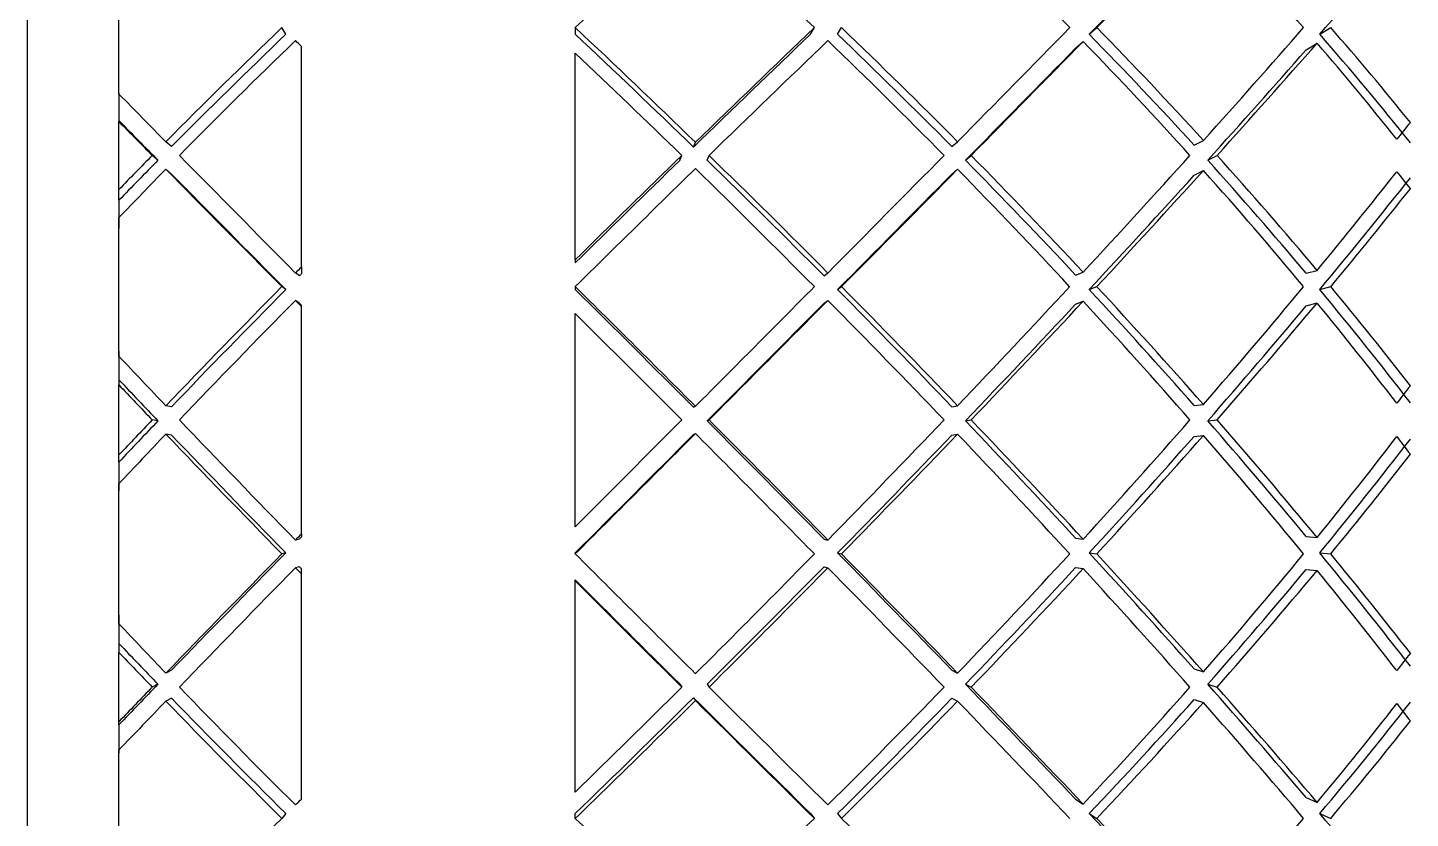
# Model space of a CAD drawing. Header units: millimetres. Extents: x 0 to 279, y 0 to 216.
# Drawn here: x 32.463 to 37.044, y 115.765 to 118.385 of the extents above; entities that cross this region are included whole.
import ezdxf

# ---------------------------------------------------------------- set-up
doc = ezdxf.new("R2010")
doc.units = ezdxf.units.MM

msp = doc.modelspace()

# ---------------------------------------------------------------- linework, layer by layer
at = {"color": 7, "linetype": 'Continuous', "lineweight": 25}
for p, q in [((32.4634, 116.8634), (32.4634, 120.7913)), ((32.7658, 118.1651), (32.7658, 118.6009)), ((33.3187, 118.3631), (33.3059, 118.3851)), ((34.2777, 118.3851), (34.2777, 118.3631)), ((35.0571, 118.3631), (35.0699, 118.3851)), ((35.1469, 118.3631), (35.1597, 118.3851)), ((35.9805, 118.3631), (36.0056, 118.3851)), ((36.7444, 118.3631), (36.7807, 118.3851)), ((35.9355, 118.3171), (35.9606, 118.3392)), ((36.6993, 118.3116), (36.7356, 118.3337)), ((33.3706, 117.5919), (33.3706, 118.3232)), ((34.2777, 117.6155), (34.2777, 118.3006)), ((32.7658, 118.1685), (32.7658, 118.0772)), ((32.7658, 118.0772), (32.7658, 118.0738)), ((32.7658, 117.8487), (32.7658, 118.0738)), ((36.3282, 117.9954), (36.359, 118.0113)), ((32.9402, 117.9912), (32.9212, 118.0071)), ((34.6696, 117.9894), (34.676, 118.0053)), ((35.5254, 117.9912), (35.5444, 118.0071)), ((32.8952, 117.9457), (32.8762, 117.9616)), ((34.6247, 117.9457), (34.6312, 117.9616)), ((34.7145, 117.9457), (34.721, 117.9616)), ((35.5704, 117.9457), (35.5894, 117.9616)), ((36.3732, 117.9457), (36.4041, 117.9616)), ((32.9402, 117.9001), (32.9212, 117.916)), ((35.5254, 117.9001), (35.5444, 117.916)), ((36.3282, 117.8959), (36.359, 117.9118)), ((32.7658, 117.8132), (32.7658, 117.8487)), ((32.7658, 117.8132), (32.7658, 117.7198)), ((32.7658, 117.2963), (32.7658, 117.7556)), ((34.2777, 117.6155), (34.2777, 117.6059)), ((33.3636, 117.5625), (33.3509, 117.5722)), ((33.3706, 117.5919), (33.3706, 117.5695)), ((35.102, 117.5625), (35.1147, 117.5722)), ((35.9355, 117.5655), (35.9606, 117.5751)), ((36.6993, 117.5713), (36.7356, 117.5809)), ((33.3187, 117.5173), (33.3059, 117.5269)), ((34.2777, 117.5269), (34.2777, 117.5173)), ((35.1469, 117.5173), (35.1597, 117.5269)), ((35.9805, 117.5173), (36.0056, 117.5269)), ((36.7444, 117.5173), (36.7807, 117.5269)), ((33.3636, 117.4719), (33.3509, 117.4815)), ((33.3706, 117.4617), (33.3706, 117.4649)), ((33.3706, 116.7073), (33.3706, 117.4617)), ((35.102, 117.4719), (35.1147, 117.4815)), ((35.9355, 117.4689), (35.9606, 117.4785)), ((36.6993, 117.4631), (36.7356, 117.4728)), ((34.2777, 116.7312), (34.2777, 117.438)), ((32.7658, 117.3132), (32.7658, 117.2182)), ((32.7658, 117.2182), (32.7658, 117.2013)), ((32.7658, 116.9692), (32.7658, 117.2013)), ((32.9402, 117.1291), (32.9212, 117.1323)), ((34.6696, 117.1272), (34.676, 117.1304)), ((35.5254, 117.1291), (35.5444, 117.1323)), ((36.3282, 117.1334), (36.359, 117.1366)), ((32.8952, 117.0821), (32.8762, 117.0853)), ((34.7145, 117.0821), (34.721, 117.0853)), ((35.5704, 117.0821), (35.5894, 117.0853)), ((36.3732, 117.0821), (36.4041, 117.0853)), ((32.9402, 117.0351), (32.9212, 117.0383)), ((34.6696, 117.037), (34.676, 117.0402)), ((35.5254, 117.0351), (35.5444, 117.0383)), ((36.3282, 117.0308), (36.359, 117.034)), ((32.7658, 116.9458), (32.7658, 116.9692)), ((32.7658, 116.9458), (32.7658, 116.8503)), ((32.4634, 112.9355), (32.4634, 116.8634)), ((32.7658, 116.4097), (32.7658, 116.8739)), ((33.3636, 116.6905), (33.3509, 116.6873)), ((33.3706, 116.7073), (33.3706, 116.6975)), ((35.102, 116.6905), (35.1147, 116.6873)), ((35.9355, 116.6935), (35.9606, 116.6903)), ((36.6993, 116.6994), (36.7356, 116.6961)), ((33.3187, 116.6447), (33.3059, 116.6415)), ((34.2777, 116.6415), (34.2777, 116.6447)), ((35.1469, 116.6447), (35.1597, 116.6415)), ((35.9805, 116.6447), (36.0056, 116.6415)), ((36.7444, 116.6447), (36.7807, 116.6415)), ((33.3636, 116.5989), (33.3509, 116.5957)), ((33.3706, 116.5757), (33.3706, 116.5919)), ((35.102, 116.5989), (35.1147, 116.5957)), ((35.9355, 116.5959), (35.9606, 116.5927)), ((36.6993, 116.5901), (36.7356, 116.5869)), ((33.3706, 115.8291), (33.3706, 116.5757)), ((34.2777, 116.5518), (34.2777, 116.5551)), ((34.2777, 115.8523), (34.2777, 116.5518)), ((32.7658, 116.4396), (32.7658, 116.3446)), ((32.7658, 116.3446), (32.7658, 116.315)), ((32.7658, 116.0853), (32.7658, 116.315)), ((32.9402, 116.2561), (32.9212, 116.2465)), ((35.5254, 116.2561), (35.5444, 116.2465)), ((36.3282, 116.2603), (36.359, 116.2507)), ((32.8952, 116.2095), (32.8762, 116.1999)), ((34.6247, 116.2095), (34.6312, 116.1999)), ((34.7145, 116.2095), (34.721, 116.1999)), ((35.5704, 116.2095), (35.5894, 116.1999)), ((36.3732, 116.2095), (36.4041, 116.1999)), ((32.9402, 116.1631), (32.9212, 116.1534)), ((34.6696, 116.165), (34.676, 116.1553)), ((35.5254, 116.1631), (35.5444, 116.1534)), ((36.3282, 116.1588), (36.359, 116.1492)), ((32.7658, 116.0751), (32.7658, 116.0853)), ((32.7658, 116.0751), (32.7658, 115.9814)), ((32.7658, 115.5418), (32.7658, 115.9917)), ((35.9355, 115.8285), (35.9606, 115.8125)), ((36.6993, 115.8341), (36.7356, 115.8182)), ((33.3187, 115.7811), (33.3059, 115.7652)), ((34.2777, 115.7652), (34.2777, 115.7811)), ((35.0571, 115.7811), (35.0699, 115.7652)), ((35.1469, 115.7811), (35.1597, 115.7652)), ((35.9805, 115.7811), (36.0056, 115.7652)), ((36.7444, 115.7811), (36.7807, 115.7652))]:
    msp.add_line(p, q, dxfattribs=at)
for centre, major_axis, ratio, start_param, end_param in [((34.2777, 116.8634), (4.3128, 4.3128), 0.179231, 1.302408, 1.393448), ((34.1879, 116.8634), (-4.2124, 4.2124), 0.286136, 4.788395, 4.879436), ((34.1879, 116.8634), (-4.0689, 4.0689), 0.399449, 4.687054, 4.777655), ((34.2777, 116.8634), (4.3801, 4.3801), 0.025341, 5.09242, 5.182041), ((34.1879, 116.8634), (-3.8836, 3.8836), 0.522357, 4.585712, 4.675333), ((34.2777, 116.8634), (4.3166, 4.3166), 0.025341, 5.09242, 5.181869), ((34.2777, 116.8634), (4.2834, 4.2834), 0.127359, 5.193762, 5.281195), ((34.1879, 116.8634), (4.2124, 4.2124), 0.286136, 1.49479, 1.585391), ((34.2777, 116.8634), (-4.3128, 4.3128), 0.179231, 4.798696, 4.889737), ((34.1879, 116.8634), (4.3689, 4.3689), 0.076153, 1.292107, 1.383147), ((34.2777, 116.8634), (-4.2124, 4.2124), 0.286136, 4.697794, 4.788395), ((34.1879, 116.8634), (4.3801, 4.3801), 0.025341, 5.001819, 5.09242), ((34.2777, 116.8634), (-4.0689, 4.0689), 0.399449, 4.597433, 4.687054), ((34.1879, 116.8634), (4.3464, 4.3464), 0.127359, 5.104141, 5.193762), ((34.2777, 116.8634), (-3.8836, 3.8836), 0.522357, 4.510315, 4.585712), ((34.1879, 116.8634), (4.1514, 4.1514), 0.286136, 1.49479, 1.585233), ((34.2777, 116.8634), (4.2124, 4.2124), 0.286136, 1.505252, 1.596132), ((34.1879, 116.8634), (-4.3689, 4.3689), 0.076153, 4.976038, 4.980616), ((34.2777, 116.8634), (-4.2503, 4.2503), 0.179231, 4.798848, 4.889737), ((34.1879, 116.8634), (4.3055, 4.3055), 0.076153, 1.292107, 1.382996), ((34.2777, 116.8634), (4.3689, 4.3689), 0.076153, 1.302569, 1.393448), ((34.1879, 116.8634), (-4.2124, 4.2124), 0.286136, 4.687054, 4.777933), ((34.2777, 116.8634), (-4.1514, 4.1514), 0.286136, 4.697952, 4.788395), ((34.2777, 116.8634), (4.3801, 4.3801), 0.025341, 4.991079, 5.081268), ((34.1879, 116.8634), (-4.0689, 4.0689), 0.399449, 4.585712, 4.675902), ((34.2777, 116.8634), (-4.0099, 4.0099), 0.399449, 4.597605, 4.687054), ((34.2777, 116.8634), (4.3464, 4.3464), 0.127359, 5.09242, 5.181276), ((34.1879, 116.8634), (-3.8836, 3.8836), 0.522357, 4.497026, 4.573226), ((34.2777, 116.8634), (-3.8273, 3.8273), 0.522357, 4.498279, 4.585712), ((34.1879, 116.8634), (-4.3128, 4.3128), 0.179231, 4.788395, 4.86924), ((34.2777, 116.8634), (4.3166, 4.3166), 0.025341, 4.991079, 5.081104), ((34.2777, 116.8634), (4.2834, 4.2834), 0.127359, 5.09242, 5.181092), ((34.2777, 116.8634), (4.3801, -4.3801), 0.025341, 4.385416, 4.422959), ((34.1879, 116.8634), (4.3166, -4.3166), 0.025341, 4.402117, 4.433699), ((34.1879, 116.8634), (4.3801, -4.3801), 0.025341, 4.407168, 4.433699), ((39.8113, 116.8634), (3.8836, 3.8836), 0.522357, 1.772871, 1.786159), ((34.1879, 116.8634), (4.2124, 4.2124), 0.286136, 1.596132, 1.622663), ((34.1879, 116.8634), (4.1514, 4.1514), 0.286136, 1.596132, 1.627714), ((34.2777, 116.8634), (4.3801, -4.3801), 0.025341, 4.433699, 4.524579), ((34.1879, 116.8634), (4.3689, 4.3689), 0.076153, 1.393448, 1.474293), ((34.1879, 116.8634), (4.3055, 4.3055), 0.076153, 1.393448, 1.473991), ((34.2777, 116.8634), (4.3689, 4.3689), 0.076153, 1.403749, 1.49479), ((34.1879, 116.8634), (-4.3128, 4.3128), 0.179231, 4.687054, 4.778094), ((34.2777, 116.8634), (-4.2503, 4.2503), 0.179231, 4.69767, 4.788395), ((34.2777, 116.8634), (-4.3128, 4.3128), 0.179231, 4.697516, 4.788395), ((34.1879, 116.8634), (4.3801, 4.3801), 0.025341, 4.900199, 4.991079), ((34.2777, 116.8634), (-4.1514, 4.1514), 0.286136, 4.597028, 4.687054), ((34.2777, 116.8634), (-4.2124, 4.2124), 0.286136, 4.596864, 4.687054), ((34.1879, 116.8634), (4.3464, 4.3464), 0.127359, 5.002231, 5.09242), ((34.2777, 116.8634), (-4.0099, 4.0099), 0.399449, 4.49704, 4.585712), ((34.2777, 116.8634), (-4.0689, 4.0689), 0.399449, 4.496856, 4.585712), ((34.2777, 116.8634), (4.2124, 4.2124), 0.286136, 1.606872, 1.644415), ((34.1879, 116.8634), (4.3801, -4.3801), 0.025341, 4.44444, 4.535041), ((34.1879, 116.8634), (4.3166, -4.3166), 0.025341, 4.444598, 4.535041), ((34.2777, 116.8634), (4.3166, 4.3166), 0.025341, 4.889737, 4.98018), ((34.2777, 116.8634), (4.3801, 4.3801), 0.025341, 4.889737, 4.980338), ((34.1879, 116.8634), (-4.2124, 4.2124), 0.286136, 4.585712, 4.676313), ((34.2777, 116.8634), (4.2834, 4.2834), 0.127359, 4.991079, 5.080527), ((34.2777, 116.8634), (4.3464, 4.3464), 0.127359, 4.991079, 5.080699), ((34.1879, 116.8634), (-4.0689, 4.0689), 0.399449, 4.48437, 4.573991), ((34.1879, 116.8634), (4.2681, 4.2681), 0.232055, 5.104907, 5.181106), ((34.2777, 116.8634), (4.2062, 4.2062), 0.232055, 5.09242, 5.179853), ((39.8113, 116.8634), (4.2681, -4.2681), 0.232055, 4.243672, 4.25696), ((34.2777, 116.8634), (4.2681, 4.2681), 0.232055, 5.09242, 5.167818), ((34.1879, 116.8634), (4.3128, 4.3128), 0.179231, 1.581091, 1.585669), ((34.1879, 116.8634), (4.2503, 4.2503), 0.179231, 1.583884, 1.585516), ((34.1879, 116.8634), (4.3128, 4.3128), 0.179231, 1.596132, 1.686733), ((34.1879, 116.8634), (4.2503, 4.2503), 0.179231, 1.596132, 1.686575), ((34.2777, 116.8634), (-4.3689, 4.3689), 0.076153, 4.697355, 4.788395), ((34.2777, 116.8634), (-4.3055, 4.3055), 0.076153, 4.697506, 4.788395), ((34.1879, 116.8634), (4.3801, 4.3801), 0.025341, 4.798696, 4.889737), ((34.2777, 116.8634), (-4.2503, 4.2503), 0.179231, 4.596611, 4.687054), ((34.2777, 116.8634), (-4.3128, 4.3128), 0.179231, 4.596453, 4.687054), ((34.1879, 116.8634), (4.3464, 4.3464), 0.127359, 4.900478, 4.991079), ((34.2777, 116.8634), (-4.1514, 4.1514), 0.286136, 4.496263, 4.585712), ((34.2777, 116.8634), (-4.2124, 4.2124), 0.286136, 4.496091, 4.585712), ((34.1879, 116.8634), (4.2681, 4.2681), 0.232055, 5.0028, 5.09242), ((34.2777, 116.8634), (-4.0099, 4.0099), 0.399449, 4.396937, 4.48437), ((34.2777, 116.8634), (-4.0689, 4.0689), 0.399449, 4.408973, 4.48437), ((34.2777, 116.8634), (4.3128, 4.3128), 0.179231, 1.606594, 1.697473), ((34.1879, 116.8634), (4.3801, -4.3801), 0.025341, 4.545503, 4.550082), ((34.1879, 116.8634), (4.3166, -4.3166), 0.025341, 4.545657, 4.547289), ((34.2777, 116.8634), (4.3166, 4.3166), 0.025341, 4.788395, 4.879121), ((34.2777, 116.8634), (4.3801, 4.3801), 0.025341, 4.788395, 4.879275), ((34.1879, 116.8634), (-4.3128, 4.3128), 0.179231, 4.585712, 4.676591), ((34.2777, 116.8634), (4.2834, 4.2834), 0.127359, 4.889737, 4.979763), ((34.2777, 116.8634), (4.3464, 4.3464), 0.127359, 4.889737, 4.979927), ((34.1879, 116.8634), (-4.2124, 4.2124), 0.286136, 4.48437, 4.57456), ((34.2777, 116.8634), (4.2062, 4.2062), 0.232055, 4.991079, 5.079751), ((34.2777, 116.8634), (4.2681, 4.2681), 0.232055, 4.991079, 5.079934), ((34.1879, 116.8634), (-4.0689, 4.0689), 0.399449, 4.395684, 4.471884), ((34.1879, 116.8634), (-4.3689, 4.3689), 0.076153, 4.687054, 4.767898), ((34.2777, 116.8634), (4.3464, -4.3464), 0.127359, 4.486757, 4.5243), ((34.1879, 116.8634), (4.2834, -4.2834), 0.127359, 4.503459, 4.535041), ((34.1879, 116.8634), (4.3464, -4.3464), 0.127359, 4.508509, 4.535041), ((39.8113, 116.8634), (4.0689, 4.0689), 0.399449, 1.874212, 1.887501), ((34.1879, 116.8634), (4.3128, 4.3128), 0.179231, 1.697473, 1.724005), ((34.1879, 116.8634), (4.2503, 4.2503), 0.179231, 1.697473, 1.729056), ((34.2777, 116.8634), (4.3464, -4.3464), 0.127359, 4.535041, 4.62592), ((34.1879, 116.8634), (4.3801, 4.3801), 0.025341, 4.707551, 4.788395), ((34.2777, 116.8634), (-4.3055, 4.3055), 0.076153, 4.596328, 4.687054), ((34.2777, 116.8634), (-4.3689, 4.3689), 0.076153, 4.596174, 4.687054), ((34.1879, 116.8634), (4.3464, 4.3464), 0.127359, 4.798858, 4.889737), ((34.2777, 116.8634), (-4.2503, 4.2503), 0.179231, 4.495686, 4.585712), ((34.2777, 116.8634), (-4.3128, 4.3128), 0.179231, 4.495522, 4.585712), ((34.1879, 116.8634), (4.2681, 4.2681), 0.232055, 4.900889, 4.991079), ((34.2777, 116.8634), (-4.1514, 4.1514), 0.286136, 4.395698, 4.48437), ((34.2777, 116.8634), (-4.2124, 4.2124), 0.286136, 4.395515, 4.48437), ((34.2777, 116.8634), (4.3128, 4.3128), 0.179231, 1.708214, 1.745757), ((34.1879, 116.8634), (4.3464, -4.3464), 0.127359, 4.545782, 4.636383), ((34.1879, 116.8634), (4.2834, -4.2834), 0.127359, 4.54594, 4.636383), ((34.2777, 116.8634), (4.3801, 4.3801), 0.025341, 4.687054, 4.778094), ((34.2777, 116.8634), (4.3166, 4.3166), 0.025341, 4.687054, 4.777943), ((34.1879, 116.8634), (-4.3689, 4.3689), 0.076153, 4.585712, 4.676753), ((34.2777, 116.8634), (4.2834, 4.2834), 0.127359, 4.788395, 4.878838), ((34.2777, 116.8634), (4.3464, 4.3464), 0.127359, 4.788395, 4.878996), ((34.1879, 116.8634), (-4.3128, 4.3128), 0.179231, 4.48437, 4.574971), ((34.2777, 116.8634), (4.2062, 4.2062), 0.232055, 4.889737, 4.979185), ((34.2777, 116.8634), (4.2681, 4.2681), 0.232055, 4.889737, 4.979358), ((34.1879, 116.8634), (-4.2124, 4.2124), 0.286136, 4.383028, 4.472649), ((34.1879, 116.8634), (4.146, 4.146), 0.341811, 5.003565, 5.079765), ((34.2777, 116.8634), (4.0859, 4.0859), 0.341811, 4.991079, 5.078511), ((39.8113, 116.8634), (4.146, -4.146), 0.341811, 4.345013, 4.358302), ((34.2777, 116.8634), (4.146, 4.146), 0.341811, 4.991079, 5.066476), ((34.1879, 116.8634), (4.3689, 4.3689), 0.076153, 1.682433, 1.687011), ((34.1879, 116.8634), (4.3055, 4.3055), 0.076153, 1.685226, 1.686857), ((34.1879, 116.8634), (4.3689, 4.3689), 0.076153, 1.697473, 1.788074), ((34.1879, 116.8634), (4.3055, 4.3055), 0.076153, 1.697473, 1.787916), ((34.2777, 116.8634), (4.3801, -4.3801), 0.025341, 4.737724, 4.828765), ((34.1879, 116.8634), (4.3464, 4.3464), 0.127359, 4.697355, 4.788395), ((34.2777, 116.8634), (-4.3055, 4.3055), 0.076153, 4.495269, 4.585712), ((34.2777, 116.8634), (-4.3689, 4.3689), 0.076153, 4.495111, 4.585712), ((34.1879, 116.8634), (4.2681, 4.2681), 0.232055, 4.799136, 4.889737), ((34.2777, 116.8634), (-4.2503, 4.2503), 0.179231, 4.394922, 4.48437), ((34.2777, 116.8634), (-4.3128, 4.3128), 0.179231, 4.394749, 4.48437), ((34.1879, 116.8634), (4.146, 4.146), 0.341811, 4.901458, 4.991079), ((34.2777, 116.8634), (-4.1514, 4.1514), 0.286136, 4.295596, 4.383028), ((34.2777, 116.8634), (-4.2124, 4.2124), 0.286136, 4.307631, 4.383028), ((34.2777, 116.8634), (4.3689, 4.3689), 0.076153, 1.707936, 1.798815), ((34.1879, 116.8634), (4.3464, -4.3464), 0.127359, 4.646845, 4.651423), ((34.1879, 116.8634), (4.2834, -4.2834), 0.127359, 4.646999, 4.64863), ((34.2777, 116.8634), (4.2834, 4.2834), 0.127359, 4.687054, 4.777779), ((34.2777, 116.8634), (4.3464, 4.3464), 0.127359, 4.687054, 4.777933), ((34.1879, 116.8634), (-4.3689, 4.3689), 0.076153, 4.48437, 4.57525), ((34.2777, 116.8634), (4.2062, 4.2062), 0.232055, 4.788395, 4.878421), ((34.2777, 116.8634), (4.2681, 4.2681), 0.232055, 4.788395, 4.878585), ((34.1879, 116.8634), (-4.3128, 4.3128), 0.179231, 4.383028, 4.473218), ((34.2777, 116.8634), (4.0859, 4.0859), 0.341811, 4.889737, 4.978409), ((34.1879, 116.8634), (4.3166, -4.3166), 0.025341, 4.758523, 4.839066), ((34.1879, 116.8634), (4.3801, -4.3801), 0.025341, 4.758222, 4.839066), ((34.2777, 116.8634), (4.146, 4.146), 0.341811, 4.889737, 4.978592), ((34.1879, 116.8634), (-4.2124, 4.2124), 0.286136, 4.294343, 4.370542), ((34.2777, 116.8634), (4.2681, -4.2681), 0.232055, 4.588099, 4.625642), ((34.1879, 116.8634), (4.2062, -4.2062), 0.232055, 4.6048, 4.636383), ((34.1879, 116.8634), (4.2681, -4.2681), 0.232055, 4.609851, 4.636383), ((39.8113, 116.8634), (4.2124, 4.2124), 0.286136, 1.975554, 1.988843), ((34.1879, 116.8634), (4.3055, 4.3055), 0.076153, 1.798815, 1.830398), ((34.1879, 116.8634), (4.3689, 4.3689), 0.076153, 1.798815, 1.825347), ((34.2777, 116.8634), (4.2681, -4.2681), 0.232055, 4.636383, 4.727262), ((34.1879, 116.8634), (4.3464, 4.3464), 0.127359, 4.606209, 4.687054), ((34.2777, 116.8634), (4.3801, -4.3801), 0.025341, 4.839066, 4.929946), ((34.1879, 116.8634), (4.2681, 4.2681), 0.232055, 4.697516, 4.788395), ((34.2777, 116.8634), (-4.3055, 4.3055), 0.076153, 4.394344, 4.48437), ((34.2777, 116.8634), (-4.3689, 4.3689), 0.076153, 4.39418, 4.48437), ((34.1879, 116.8634), (4.146, 4.146), 0.341811, 4.799547, 4.889737), ((34.2777, 116.8634), (-4.2503, 4.2503), 0.179231, 4.294357, 4.383028), ((34.2777, 116.8634), (-4.3128, 4.3128), 0.179231, 4.294173, 4.383028), ((34.2777, 116.8634), (4.3689, 4.3689), 0.076153, 1.809556, 1.847099), ((34.1879, 116.8634), (4.2681, -4.2681), 0.232055, 4.647123, 4.737724), ((34.1879, 116.8634), (4.2062, -4.2062), 0.232055, 4.647281, 4.737724), ((34.2777, 116.8634), (4.2834, 4.2834), 0.127359, 4.585712, 4.676601), ((34.2777, 116.8634), (4.3464, 4.3464), 0.127359, 4.585712, 4.676753), ((34.1879, 116.8634), (4.3166, -4.3166), 0.025341, 4.849519, 4.940408), ((34.1879, 116.8634), (4.3801, -4.3801), 0.025341, 4.849367, 4.940408), ((34.2777, 116.8634), (4.2062, 4.2062), 0.232055, 4.687054, 4.777497), ((34.2777, 116.8634), (4.2681, 4.2681), 0.232055, 4.687054, 4.777655), ((34.1879, 116.8634), (-4.3689, 4.3689), 0.076153, 4.383028, 4.473629), ((34.2777, 116.8634), (4.0859, 4.0859), 0.341811, 4.788395, 4.877844), ((34.2777, 116.8634), (4.146, 4.146), 0.341811, 4.788395, 4.878016), ((34.1879, 116.8634), (-4.3128, 4.3128), 0.179231, 4.281687, 4.371308), ((34.1879, 116.8634), (3.9813, 3.9813), 0.459471, 4.902223, 4.978423), ((34.2777, 116.8634), (3.9236, 3.9236), 0.459471, 4.889737, 4.97717), ((39.8113, 116.8634), (3.9813, -3.9813), 0.459471, 4.446355, 4.459644), ((34.2777, 116.8634), (3.9813, 3.9813), 0.459471, 4.889737, 4.965134), ((34.1879, 116.8634), (4.3801, 4.3801), 0.025341, 4.494832, 4.499411), ((34.1879, 116.8634), (4.3801, 4.3801), 0.025341, 4.393769, 4.48437), ((34.2777, 116.8634), (4.3464, -4.3464), 0.127359, 4.839066, 4.930107), ((34.1879, 116.8634), (4.2681, 4.2681), 0.232055, 4.596013, 4.687054), ((34.2777, 116.8634), (4.3801, -4.3801), 0.025341, 4.940408, 5.031009), ((34.2777, 116.8634), (-4.3055, 4.3055), 0.076153, 4.29358, 4.383028), ((34.2777, 116.8634), (-4.3689, 4.3689), 0.076153, 4.293408, 4.383028), ((34.1879, 116.8634), (3.9813, 3.9813), 0.459471, 4.800116, 4.889737), ((34.2777, 116.8634), (-4.2503, 4.2503), 0.179231, 4.194254, 4.281687)]:
    msp.add_ellipse(centre, major_axis=major_axis, ratio=ratio, start_param=start_param, end_param=end_param, dxfattribs=at)

doc.saveas('drawing.dxf')
